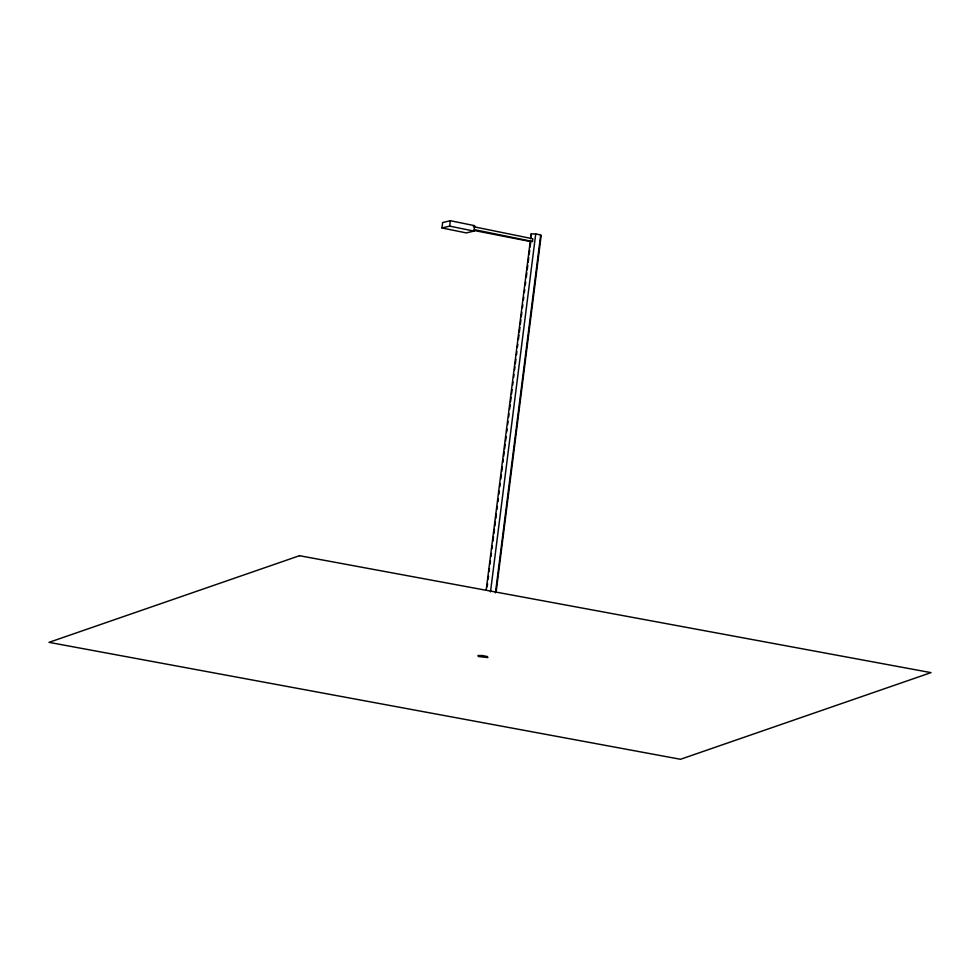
<?xml version="1.0" encoding="UTF-8"?>
<svg xmlns="http://www.w3.org/2000/svg" width="980" height="980" viewBox="0 0 980 980"><rect width="100%" height="100%" fill="white"/><g stroke="black" fill="none" stroke-linecap="round" stroke-linejoin="round"><path stroke-width="1.47" d="M441.968 227.96L442.654 222.546L450.347 220.721L474.651 225.67L473.977 231.084L466.272 232.909L441.968 227.96L449.661 226.135L473.977 231.084M449.661 226.135L450.347 220.721M486.166 590.327L530.241 241.484L532.495 241.496L532.838 238.789L473.316 226.65M530.584 238.777L531.197 233.914L535.717 233.938L540.678 234.943L541.119 235.935L496.088 592.349M487.183 586.763L487.562 583.725M488.138 579.18L488.53 576.142M489.094 571.597L489.486 568.559M490.061 564.015L490.441 560.976M491.017 556.432L491.397 553.394M491.972 548.849L492.352 545.811M492.928 541.266L493.504 536.709M493.896 533.684L494.459 529.127M494.851 526.101L495.427 521.544M495.807 518.518L496.382 513.961M496.958 509.416L497.338 506.378M497.913 501.834L498.293 498.796M498.869 494.251L499.249 491.213M499.825 486.668L500.216 483.63M500.792 479.085L501.356 474.528M501.748 471.502L502.324 466.946M502.899 462.401L503.279 459.363M503.659 456.337L504.235 451.78M504.614 448.754L505.19 444.197M505.582 441.172L506.158 436.615M506.721 432.07L507.113 429.032M507.689 424.487L508.069 421.449M508.645 416.904L509.024 413.866M509.6 409.322L510.176 404.765M510.555 401.739L511.131 397.182M511.511 394.156L512.087 389.599M512.663 385.054L513.055 382.016M513.618 377.471L514.01 374.434M514.586 369.889L514.966 366.851M515.345 363.813L515.921 359.268M516.497 354.723L516.877 351.685M517.452 347.128L517.844 344.103M518.408 339.546L518.984 335.001M519.376 331.963L519.951 327.418M520.331 324.38L520.907 319.835M521.287 316.797L521.862 312.253M522.438 307.696L522.818 304.67M523.394 300.113L523.773 297.087M524.349 292.53L524.741 289.504M525.317 284.947L525.697 281.921M526.272 277.365L526.848 272.82M527.228 269.782L527.804 265.237M528.183 262.199L528.759 257.654M529.139 254.616L529.715 250.072M530.107 247.034L530.67 242.489M531.246 237.932L531.197 233.914M490.502 591.859L535.717 233.938M495.464 592.876L540.678 234.943M474.467 229.663L532.495 241.496M473.904 230.447L530.241 241.484M299.5 555.709L49 642.353L680.5 759.28L931 672.635L299.5 555.709M482.454 655.559L477.934 655.534L478.375 656.527L487.856 657.568L487.415 656.576L482.454 655.559"/></g></svg>
